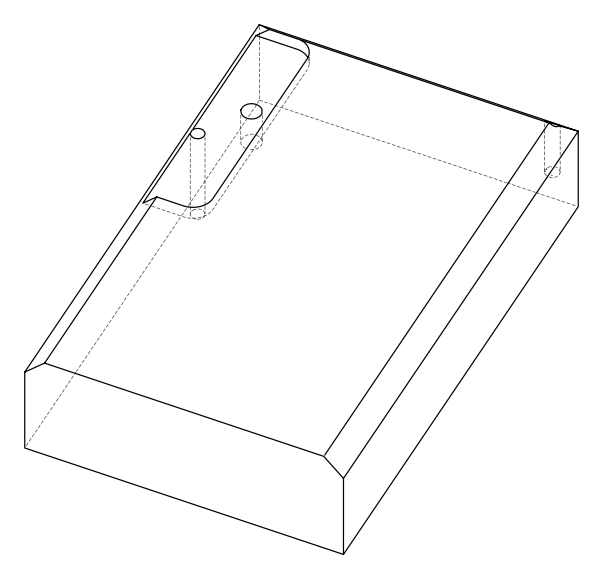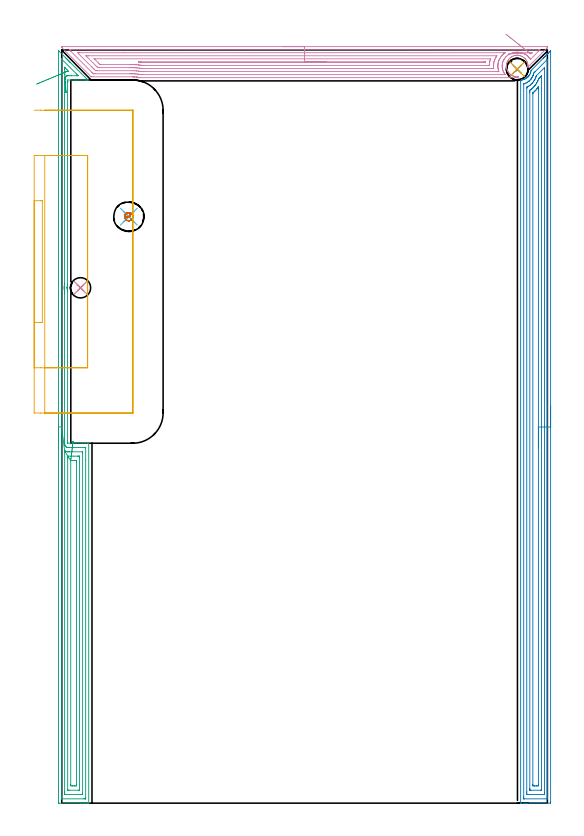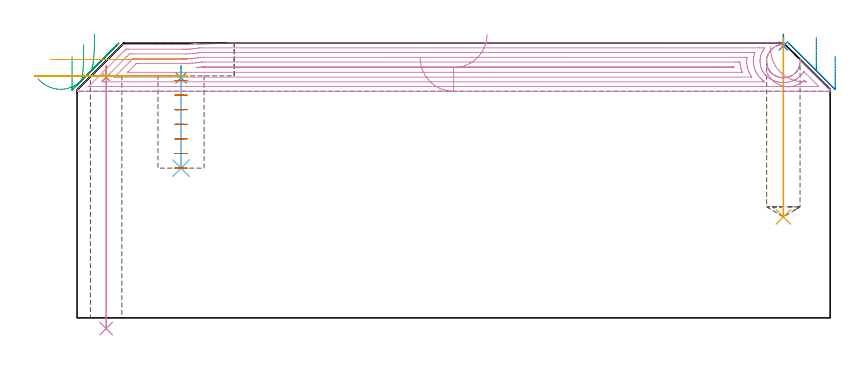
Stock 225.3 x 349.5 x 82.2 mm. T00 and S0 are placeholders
(PLAN: 11 operations, 6 tool changes, 38 min)
(1 SPOT_DRILL | STEP1HOLE | NXT0321_9005460120000 | 0.03 min | 996 mm3)
(2 SPOT_DRILL_1 | STEP1POCKET | NXT0321_9005460120000 | 0.03 min | 5 mm3)
(3 SPOT_DRILL_2 | STEP1POCKET_1 | NXT0321_9005460120000 | 0.03 min | 1017 mm3)
(4 DRILL_THROUGH_HOLE_INTO_CENTER | STEP1HOLE | NXT0301_065 | 0.31 min | 5049 mm3)
(5 DRILL_BLIND_HOLE_INTO_CENTER | STEP1POCKET | UGT0301_032 | 0.22 min | 3906 mm3)
(6 DRILL_BLIND_HOLE_INTO_CENTER_1 | STEP1POCKET_1 | NXT0301_128 | 0.12 min | 3082 mm3)
(7 MILL_ROUGH_BLIND_HOLE_CONTOUR | STEP1POCKET_1 | NXT0201_013 | Spiral | 0.54 min | 1495 mm3)
(8 AREA_MILL | FG_CHAMFER_SURFACE | UGT0205_001 | 13.99 min | 33686 mm3)
(9 AREA_MILL_1 | FG_CHAMFER_SURFACE_1 | UGT0205_001 | 10.23 min | 33559 mm3)
(10 AREA_MILL_2 | FG_CHAMFER_SURFACE_2 | UGT0205_001 | 10.15 min | 21122 mm3)
(11 MILL_SLOT | SLOT_PARTIAL_RECTANGULAR | UGT0201_006 | Follow Part, ap 7, ae 75% | 2.32 min | 59960 mm3)
(TOOL NXT0321_9005460120000 | NC Spot Drill, 142deg, 12mm, Carbide, Uncoated | D12 PA142 FL30 Z2)
(TOOL NXT0301_065 | Carbide Drill 9.4mm [860.1-0940-075A1-MM 2214] | D9.4 PA140 FL98 Z2)
(TOOL UGT0301_032 | Twist Drill 10 mm | D10 PA118 FL87 Z2)
(TOOL NXT0301_128 | Carbide Drill 12mm [861.1-1200-036A1-GP GC34] | D12 PA150 FL37.4 Z2)
(TOOL NXT0201_013 | ENDMILL 10mm | D10 FL30 Z4)
(TOOL UGT0205_001 | Chamfer Mill 20 x 3 x 45 deg. | D20 FL50 Z2)
(TOOL UGT0201_006 | End Mill 28 mm | D28 FL25 Z2)
(OP 1 SPOT_DRILL)
G17 G21 G94 G90
T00 M6
G54
G17 G0 G90 X8.7 Y239.1 S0 M3
G43 Z92.2 H0
G94 G81 G98 Z71.995 F250. R75.4
G80
M5
M2
(OP 2 SPOT_DRILL_1)
G17 G21 G94 G90
T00 M6
G54
G17 G0 G90 X211.3 Y340.5 S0 M3
G43 Z92.2 H0
G94 G81 G98 Z81.37 F250. R84.8
G80
M5
M2
(OP 3 SPOT_DRILL_2)
G17 G21 G94 G90
T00 M6
G54
G17 G0 G90 X31.1 Y272.1 S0 M3
G43 Z92.2 H0
G94 G81 G98 Z71.806 F250. R75.4
G80
M5
M2
(OP 4 DRILL_THROUGH_HOLE_INTO_CENTER)
G17 G21 G94 G90
T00 M6
G54
G17 G0 G90 X8.7 Y239.1 S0 M3
G43 Z92.2 H1
G94 G73 G98 Z-3.211 F250. Q8.401 R74.4
G80
M5
M2
(OP 5 DRILL_BLIND_HOLE_INTO_CENTER)
G17 G21 G94 G90
T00 M6
G54
G17 G0 G90 X211.3 Y340.5 S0 M3
G43 Z92.2 H0
G94 G81 G98 Z30.2 F250. R83.8
G80
M5
M2
(OP 6 DRILL_BLIND_HOLE_INTO_CENTER_1)
G17 G21 G94 G90
T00 M6
G54
G17 G0 G90 X31.1 Y272.1 S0 M3
G43 Z92.2 H1
G94 G81 G98 Z44.8 F250. R74.4
G80
M5
M2
(OP 7 MILL_ROUGH_BLIND_HOLE_CONTOUR)
G17 G21 G94 G90
T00 M6
G54
G17 G0 G90 X31.1 Y272.1 S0 M3
G43 Z92.2 H0
Z71.029
G94 G3 X31.639 Y273.461 R0.787 F250.
X29.715 Y273.401 R1.361
X29.799 Y270.715 R1.9
X29.715 Y273.401 R-1.9
X29.757 Y272.058 R0.95
X31.1 Y272.1 R0.95
G0 Z66.657
G3 X31.639 Y273.461 R0.787
X29.715 Y273.401 R1.361
X29.799 Y270.715 R1.9
X29.715 Y273.401 R-1.9
X29.757 Y272.058 R0.95
X31.1 Y272.1 R0.95
G0 Z62.286
G3 X31.639 Y273.461 R0.787
X29.715 Y273.401 R1.361
X29.799 Y270.715 R1.9
X29.715 Y273.401 R-1.9
X29.757 Y272.058 R0.95
X31.1 Y272.1 R0.95
G0 Z57.914
G3 X31.639 Y273.461 R0.787
X29.715 Y273.401 R1.361
X29.799 Y270.715 R1.9
X29.715 Y273.401 R-1.9
X29.757 Y272.058 R0.95
X31.1 Y272.1 R0.95
G0 Z53.543
G3 X31.639 Y273.461 R0.787
X29.715 Y273.401 R1.361
X29.799 Y270.715 R1.9
X29.715 Y273.401 R-1.9
X29.757 Y272.058 R0.95
X31.1 Y272.1 R0.95
G0 Z49.171
G3 X31.639 Y273.461 R0.787
X29.715 Y273.401 R1.361
X29.799 Y270.715 R1.9
X29.715 Y273.401 R-1.9
X29.757 Y272.058 R0.95
X31.1 Y272.1 R0.95
G0 Z44.8
G3 X31.639 Y273.461 R0.787
X29.715 Y273.401 R1.361
X29.799 Y270.715 R1.9
X29.715 Y273.401 R-1.9
X29.757 Y272.058 R0.95
X31.1 Y272.1 R0.95
G0 Z92.2
M5
M2
(OP 8 AREA_MILL)
G17 G21 G94 G90
T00 M6
G54
G17 G0 G90 X226.8 Y184.5 S1061 M3
G43 Z92.2 H0
Z78.3
G94 G1 Y184.462 Z77.428 F250.
Y184.348 Z76.563
Y184.159 Z75.712
Y183.897 Z74.88
Y183.563 Z74.074
Y183.16 Z73.3
Y182.692 Z72.564
Y182.16 Z71.872
Y181.571 Z71.229
Y180.928 Z70.64
Y180.236 Z70.108
Y179.5 Z69.64
Y178.726 Z69.237
Y177.92 Z68.903
Y177.088 Z68.641
Y176.236 Z68.452
Y175.372 Z68.338
Y174.5 Z68.3
Y0.626
X226.794 Y0.113 Z68.303
X226.792 Y0.01 Z68.306
X226.684 Y0. Z68.414
X215.907 Z79.187
X215.383 Z79.714
X215.031 Z80.065
X214.506 Z80.59
X214.155 Z80.94
X213.204 Z81.896
X213.052 Z82.041
X212.992 Z82.1
X212.903 Y0.01 Z82.188
X212.9 Y0.179 Z82.2
Y334.964
X212.903 Y335.094 Z82.189
X212.986 Y335.188 Z82.111
X213.211 Y335.411 Z81.888
X213.278 Y335.477 Z81.82
X213.321 Y335.516 Z81.777
X213.545 Y335.56 Z81.554
X213.637 Y335.575 Z81.462
X213.888 Y335.629 Z81.211
X214.418 Y335.772 Z80.682
X214.628 Y335.858 Z80.471
X214.78 Y335.921 Z80.318
X215.031 Y336.045 Z80.066
X215.234 Y336.146 Z79.863
X215.251 Y336.156 Z79.846
X215.469 Y336.293 Z79.626
X215.654 Y336.408 Z79.446
X215.673 Y336.42 Z79.426
X216.002 Y336.665 Z79.095
X216.096 Y336.752 Z79.001
X216.199 Y336.849 Z78.896
X216.285 Y336.928 Z78.814
X216.292 Y336.934 Z78.807
X216.402 Y337.05 Z78.697
X216.491 Y337.145 Z78.604
X216.565 Y337.221 Z78.534
X216.59 Y337.252 Z78.509
X216.667 Y337.348 Z78.432
X216.783 Y337.496 Z78.313
X216.833 Y337.559 Z78.262
X217.114 Y337.998 Z77.983
X217.354 Y338.452 Z77.745
X217.457 Y338.687 Z77.641
X217.529 Y338.902 Z77.57
X217.566 Y339.013 Z77.533
X217.654 Y339.346 Z77.444
X217.769 Y339.916 Z77.331
X217.78 Y339.968 Z77.319
X217.845 Y340.046 Z77.254
X223.355 Y345.557 Z71.741
X223.491 Y345.692 Z71.607
X223.654 Y345.855 Z71.443
X223.793 Y345.995 Z71.303
X223.938 Y346.139 Z71.16
X224.084 Y346.285 Z71.014
X224.231 Y346.434 Z70.864
X224.714 Y346.914 Z70.386
X224.981 Y347.182 Z70.118
X225.107 Y347.309 Z69.989
X225.457 Y347.657 Z69.643
X225.645 Y347.845 Z69.454
X225.875 Y348.076 Z69.223
X225.984 Y348.185 Z69.112
X226.422 Y348.622 Z68.678
X226.577 Y348.777 Z68.523
X226.655 Y348.856 Z68.443
X226.773 Y348.969 Z68.325
X226.794 Y348.983 Z68.303
X226.799 Y348.969 Z68.299
X226.8 Y174.5 Z68.3
X225.386 Z69.714
X225.385 Y2.578 Z69.715
Y2.414
X225.38 Y2.05 Z69.72
X225.379 Y2.013 Z69.721
X225.319 Y2.008 Z69.781
X225.211 Y2.003 Z69.889
X225.075 Y2.001 Z70.025
X214.56 Z80.54
X214.379 Y2.006 Z80.721
X214.346 Y2.01 Z80.754
X214.321 Y2.016 Z80.779
X214.32 Y2.057 Z80.78
X214.316 Y2.25 Z80.784
X214.315 Y2.414 Z80.785
X214.314 Y3.145 Z80.786
X214.315 Y333.542 Z80.785
X214.316 Y333.633 Z80.784
X214.319 Y333.678 Z80.781
X214.321 Y333.695 Z80.779
X214.333 Y333.703 Z80.767
X214.47 Y333.749 Z80.63
X214.715 Y333.827 Z80.385
X215.031 Y333.946 Z80.069
X215.118 Y333.981 Z79.982
X215.319 Y334.07 Z79.781
X215.71 Y334.272 Z79.39
X215.907 Y334.39 Z79.193
X216.256 Y334.608 Z78.844
X216.746 Y334.964 Z78.354
X216.766 Y334.982 Z78.334
X216.783 Y334.998 Z78.317
X217.212 Y335.421 Z77.888
X217.609 Y335.858 Z77.491
X217.625 Y335.876 Z77.475
X217.632 Y335.886 Z77.468
X217.659 Y335.922 Z77.441
X217.9 Y336.257 Z77.2
X217.997 Y336.407 Z77.103
X218.213 Y336.752 Z76.887
X218.287 Y336.879 Z76.813
X218.33 Y336.962 Z76.77
X218.536 Y337.366 Z76.564
X218.622 Y337.559 Z76.478
X218.658 Y337.646 Z76.442
X218.855 Y338.214 Z76.245
X219.011 Y338.741 Z76.089
X219.11 Y338.848 Z75.99
X219.412 Y339.16 Z75.688
X219.547 Y339.297 Z75.553
X219.683 Y339.434 Z75.417
X225.047 Y344.798 Z70.053
X225.153 Y344.901 Z69.947
X225.303 Y345.046 Z69.797
X225.373 Y345.111 Z69.727
X225.38 Y344.967 Z69.72
X225.384 Y344.798 Z69.716
X225.385 Y344.624 Z69.715
X225.386 Y344.067 Z69.714
Y174.5
X223.972 Z71.128
X223.971 Y4.914 Z71.129
X223.968 Y4.202 Z71.132
X223.966 Y4.026 Z71.134
X223.961 Y4.009 Z71.139
X223.941 Y4.006 Z71.159
X223.892 Y4.003 Z71.208
X223.793 Y4.001 Z71.307
X216.783 Y4. Z78.317
X216.102 Y4.004 Z78.998
X215.907 Y4.01 Z79.193
X215.735 Y4.029 Z79.365
X215.732 Y4.202 Z79.368
X215.73 Y4.383 Z79.37
X215.729 Y5.096 Z79.371
X215.728 Y5.278 Z79.372
X215.729 Y331.57 Z79.371
X215.73 Y331.753 Z79.37
X215.735 Y332.116 Z79.365
X215.738 Y332.149 Z79.362
X215.744 Y332.155 Z79.356
X215.764 Y332.168 Z79.336
X215.99 Y332.282 Z79.11
X216.498 Y332.573 Z78.602
X216.783 Y332.751 Z78.317
X217.03 Y332.925 Z78.07
X217.374 Y333.176 Z77.726
X217.53 Y333.309 Z77.57
X217.659 Y333.429 Z77.441
X217.981 Y333.742 Z77.119
X218.289 Y334.07 Z76.811
X218.405 Y334.203 Z76.695
X218.536 Y334.358 Z76.564
X218.795 Y334.7 Z76.305
X218.98 Y334.964 Z76.12
X219.149 Y335.232 Z75.951
X219.412 Y335.671 Z75.688
X219.477 Y335.791 Z75.623
X219.512 Y335.858 Z75.588
X219.769 Y336.388 Z75.331
X219.923 Y336.752 Z75.177
X220.023 Y337.023 Z75.077
X220.081 Y337.178 Z75.019
X220.146 Y337.351 Z74.954
X220.202 Y337.491 Z74.898
X220.288 Y337.587 Z74.812
X220.317 Y337.617 Z74.783
X223.857 Y341.157 Z71.243
X223.923 Y341.222 Z71.177
X223.945 Y341.236 Z71.155
X223.965 Y341.247 Z71.135
X223.967 Y341.222 Z71.133
X223.97 Y341.108 Z71.13
X223.971 Y341.04 Z71.129
X223.972 Y340.328 Z71.128
Y174.5
X222.557 Z72.543
Y6.358
X222.555 Y6.181 Z72.545
X222.551 Y6.042 Z72.549
X222.549 Y6.009 Z72.551
X222.527 Y6.007 Z72.573
X222.474 Y6.004 Z72.626
X222.041 Y6. Z73.059
X217.659 Z77.441
X217.228 Y6.004 Z77.872
X217.175 Y6.007 Z77.925
X217.153 Y6.01 Z77.947
X217.15 Y6.022 Z77.95
X217.146 Y6.086 Z77.954
X217.144 Y6.148 Z77.956
X217.143 Y6.517 Z77.957
Y6.884
Y329.601
X217.144 Y330.126 Z77.956
X217.147 Y330.495 Z77.953
X217.15 Y330.752 Z77.95
X217.297 Y330.864 Z77.803
X217.659 Y331.127 Z77.441
X217.808 Y331.236 Z77.292
X218.009 Y331.388 Z77.091
X218.299 Y331.63 Z76.801
X218.536 Y331.854 Z76.564
X218.75 Y332.063 Z76.35
X218.964 Y332.282 Z76.136
X219.178 Y332.521 Z75.922
X219.412 Y332.788 Z75.688
X219.583 Y333.002 Z75.517
X219.715 Y333.176 Z75.385
X219.956 Y333.515 Z75.144
X220.288 Y334.027 Z74.812
X220.305 Y334.054 Z74.795
X220.314 Y334.07 Z74.786
X220.62 Y334.625 Z74.48
X220.792 Y334.964 Z74.308
X220.916 Y335.218 Z74.184
X221.164 Y335.779 Z73.936
X221.3 Y336.137 Z73.8
X221.36 Y336.2 Z73.74
X221.531 Y336.378 Z73.569
X221.901 Y336.752 Z73.199
X222.041 Y336.892 Z73.059
X222.415 Y337.264 Z72.685
X222.485 Y337.331 Z72.615
X222.531 Y337.371 Z72.569
X222.551 Y337.384 Z72.549
X222.553 Y337.345 Z72.547
X222.555 Y337.268 Z72.545
X222.557 Y337.119 Z72.543
Y174.5
X221.143 Z73.957
Y8.672
X221.139 Y8.236 Z73.961
X221.136 Y8.027 Z73.964
X220.938 Y8.009 Z74.162
X220.288 Y8.002 Z74.812
X220.07 Y8. Z75.03
X219.412 Y8.001 Z75.688
X219.193 Y8.002 Z75.907
X218.674 Y8.01 Z76.426
X218.564 Y8.031 Z76.536
X218.557 Y8.672 Z76.543
Y329.143
X218.559 Y329.361 Z76.541
X218.562 Y329.469 Z76.538
X218.564 Y329.519 Z76.536
X218.59 Y329.545 Z76.51
X218.651 Y329.601 Z76.449
X219.067 Y329.952 Z76.033
X219.412 Y330.274 Z75.688
X219.523 Y330.381 Z75.577
X219.635 Y330.495 Z75.465
X219.951 Y330.839 Z75.149
X220.288 Y331.213 Z74.812
X220.368 Y331.307 Z74.732
X220.434 Y331.388 Z74.666
X220.638 Y331.658 Z74.462
X220.75 Y331.812 Z74.35
X221.082 Y332.282 Z74.018
X221.106 Y332.316 Z73.994
X221.117 Y332.33 Z73.983
X221.127 Y332.34 Z73.973
X221.138 Y332.309 Z73.962
X221.14 Y332.282 Z73.96
X221.143 Y331.758 Z73.957
Y331.41
Y174.5
Y173.628 Z73.995
Y172.764 Z74.109
Y171.912 Z74.298
Y171.08 Z74.56
Y170.274 Z74.894
Y169.5 Z75.297
Y168.764 Z75.765
Y168.072 Z76.296
Y167.429 Z76.886
Y166.84 Z77.529
Y166.308 Z78.221
Y165.84 Z78.957
Y165.437 Z79.731
Y165.103 Z80.537
Y164.841 Z81.369
Y164.652 Z82.22
Y164.538 Z83.085
Y164.5 Z83.957
G0 Z92.2
M5
M2
(OP 9 AREA_MILL_1)
G17 G21 G94 G90
T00 M6
G54
G17 G0 G90 X-1.5 Y164.55 S1061 M3
G43 Z92.2 H0
Z78.2
G94 G1 Y164.588 Z77.328 F250.
Y164.702 Z76.463
Y164.891 Z75.612
Y165.153 Z74.78
Y165.487 Z73.974
Y165.89 Z73.2
Y166.358 Z72.464
Y166.889 Z71.772
Y167.479 Z71.129
Y168.122 Z70.54
Y168.814 Z70.008
Y169.55 Z69.54
Y170.324 Z69.137
Y171.13 Z68.803
Y171.962 Z68.541
Y172.813 Z68.352
Y173.678 Z68.238
Y174.55 Z68.2
Y349.066 Z68.199
X-1.494 Y349.083 Z68.204
X-1.47 Y349.066 Z68.228
X-1.376 Y348.976 Z68.323
X-1.334 Y348.934 Z68.365
X1.636 Y345.964 Z71.336
X1.986 Y345.616 Z71.682
X2.471 Y345.129 Z72.171
X2.708 Y344.893 Z72.405
X2.864 Y344.738 Z72.559
X3.016 Y344.585 Z72.713
X3.155 Y344.446 Z72.853
X3.304 Y344.299 Z72.999
X3.447 Y344.154 Z73.145
X3.602 Y343.999 Z73.3
X3.743 Y343.859 Z73.439
X3.879 Y343.722 Z73.577
X4.049 Y343.552 Z73.747
X11.649 Y335.951 Z81.349
X11.948 Y335.653 Z81.645
X12.089 Y335.511 Z81.789
X12.09 Y335.51 Z81.79
Y335.504
Y335.501 Z81.789
X11.65 Y335.5 Z81.347
X11.223 Z80.923
X6.818 Z76.518
X5.939 Z75.633
X2.702 Z72.397
X2.703 Y335.386
Y335.057
X2.699 Y334.714 Z72.399
X2.702 Y334.693 Z72.392
X2.701 Y334.656 Z72.394
X2.706 Y334.612 Z72.391
Y334.61
X2.7 Y334.573 Z72.4
Y334.512 Z72.397
Y334.423 Z72.4
X2.69 Y241.101 Z72.39
X2.686 Y240.448 Z72.379
X2.655 Y240.273 Z72.348
X2.648 Y240.238 Z72.342
X2.574 Y239.849 Z72.27
X2.564 Y239.792 Z72.259
X2.548 Y239.622 Z72.239
X2.539 Y239.541 Z72.231
X2.53 Y239.441 Z72.218
X2.524 Y239.396 Z72.217
X2.518 Y239.344 Z72.212
X2.517 Y239.252
X2.518 Y239.187 Z72.209
X2.519 Y239.113 Z72.205
X2.517 Y238.981 Z72.211
X2.516 Y238.897 Z72.21
X2.524 Y238.82 Z72.216
X2.532 Y238.755 Z72.219
X2.544 Y238.587 Z72.24
X2.554 Y238.485 Z72.249
X2.557 Y238.45 Z72.252
X2.637 Y238.006 Z72.334
X2.69 Y237.782 Z72.385
X2.693 Y237.728 Z72.389
X2.697 Y237.654 Z72.395
X2.7 Y168.29 Z72.4
X2.707 Y167.975 Z72.388
Y167.965
X2.702 Y167.962 Z72.395
X2.701 Y167.961 Z72.396
X2.7 Y167.935 Z72.4
Y167.891 Z72.394
Y167.866 Z72.4
X2.704 Y167.857 Z72.391
X2.709 Y167.849 Z72.384
X2.708 Y167.844 Z72.387
X2.7 Y167.806 Z72.399
X2.701 Y167.09
X2.7 Y167.
X12.089 Z81.786
X12.434 Y166.997 Z82.131
X12.495 Y166.99 Z82.192
X12.5 Y166.949 Z82.2
Y0.183
X12.498 Y0.01 Z82.189
X12.335 Y0.003 Z82.027
X12.164 Y0. Z81.864
X11.929 Z81.628
X11.211 Z80.905
X9.973 Z79.67
X8.575 Z78.27
X-1.301 Z68.397
X-1.35 Y0.001 Z68.347
X-1.492 Y0.01 Z68.206
X-1.499 Y0.153 Z68.199
X-1.5 Y6.065 Z68.2
Y174.55
X-0.086 Z69.614
Y344.893
X-0.084 Y345.152 Z69.616
X-0.082 Y345.215 Z69.618
X-0.08 Y345.218 Z69.62
X-0.076 Z69.624
X-0.051 Y345.198 Z69.649
X0. Y345.149 Z69.7
X6.818 Y338.332 Z76.518
X7.408 Y337.74 Z77.108
X7.61 Y337.532 Z77.31
X7.628 Y337.511 Z77.328
X7.571 Y337.508 Z77.271
X7.446 Y337.503 Z77.146
X7.289 Y337.501 Z76.989
X7.053 Y337.5 Z76.753
X4.418 Z74.118
X3.54 Z73.24
X3.304 Y337.498 Z73.004
X2.67 Y337.491 Z72.37
X2.425 Y337.452 Z72.125
X2.177 Y337.347 Z71.877
X2.029 Y337.249 Z71.729
X1.88 Y337.117 Z71.58
X1.778 Y337.004 Z71.478
X1.662 Y336.846 Z71.362
X1.618 Y336.773 Z71.318
X1.546 Y336.641 Z71.246
X1.443 Y336.394 Z71.143
X1.399 Y336.26 Z71.099
X1.366 Y336.135 Z71.066
X1.329 Y335.951 Z71.029
X1.296 Y335.634 Z70.996
X1.29 Y335.318 Z70.99
X1.288 Y335.057 Z70.988
X1.286 Y334.428 Z70.986
Y334.163
X1.275 Y241.443 Z70.975
X1.273 Y241.167 Z70.973
X1.269 Y240.858 Z70.969
X1.263 Y240.709 Z70.963
X1.244 Y240.581 Z70.944
X1.196 Y240.273 Z70.896
X1.139 Y239.794 Z70.839
X1.108 Y239.379 Z70.808
X1.106 Y238.933 Z70.806
X1.131 Y238.485 Z70.831
X1.191 Y237.952 Z70.891
X1.249 Y237.59 Z70.949
X1.273 Y237.433 Z70.973
X1.276 Y237.278 Z70.976
X1.28 Y236.967 Z70.98
X1.281 Y236.696 Z70.981
X1.282 Y236.072 Z70.982
X1.285 Y169.003 Z70.985
Y168.11
Y167.844
X1.289 Y167.211 Z70.989
X1.293 Y166.949 Z70.993
X1.318 Y166.624 Z71.018
X1.35 Y166.436 Z71.05
X1.413 Y166.191 Z71.113
X1.461 Y166.055 Z71.161
X1.546 Y165.858 Z71.246
X1.695 Y165.607 Z71.395
X1.822 Y165.445 Z71.522
X1.959 Y165.308 Z71.659
X2.159 Y165.161 Z71.859
X2.425 Y165.048 Z72.125
X2.566 Y165.018 Z72.266
X3.304 Y165.003 Z73.004
X3.461 Y165.001 Z73.161
X10.491 Y165. Z80.191
X11.063 Y164.992 Z80.763
X11.077 Y164.99 Z80.777
X11.079 Y164.982 Z80.779
X11.083 Y164.945 Z80.783
X11.085 Y164.866 Z80.785
X11.086 Y159.364 Z80.786
X11.085 Y2.546 Z80.785
X11.079 Y2.018 Z80.779
X11.061 Y2.01 Z80.761
X10.989 Y2.005 Z80.689
X10.88 Y2.002 Z80.58
X10.743 Y2. Z80.443
X10.332 Z80.032
X0.2 Z69.9
X-0.005 Y2.003 Z69.695
X-0.04 Y2.005 Z69.66
X-0.073 Y2.009 Z69.627
X-0.079 Y2.054 Z69.621
X-0.084 Y2.289 Z69.616
X-0.085 Y2.418 Z69.615
X-0.086 Y3.185 Z69.614
Y174.55
X1.334 Y163.488 Z71.034
X1.511 Y163.373 Z71.211
X1.546 Y163.35 Z71.246
X1.604 Y163.314 Z71.304
X2.13 Y163.092 Z71.83
X2.425 Y163.029 Z72.125
X2.779 Y163.012 Z72.479
X3.304 Y163.004 Z73.004
X3.669 Y163.001 Z73.369
X9.453 Y162.999 Z79.153
X9.624 Y162.996 Z79.324
X9.653 Y162.994 Z79.353
X9.663 Y162.991 Z79.363
X9.665 Y162.965 Z79.365
X9.669 Y162.848 Z79.369
X9.671 Y162.7 Z79.371
Y162.478
Y4.207
X9.67 Y4.096 Z79.37
X9.667 Y4.041 Z79.367
X9.665 Y4.019 Z79.365
X9.65 Y4.006 Z79.35
X8.575 Y4. Z78.275
X1.748 Y4.001 Z71.448
X1.546 Y4.005 Z71.246
X1.35 Y4.01 Z71.05
X1.336 Y4.207 Z71.036
X1.332 Y4.425 Z71.032
X1.329 Y5.101 Z71.029
Y5.323
Y162.7
X1.331 Y163.373 Z71.031
X1.334 Y163.488 Z71.034
X2.756 Y160.996 Z72.456
X2.808 Y160.999 Z72.508
X2.892 Y161.002 Z72.592
X5.635 Y161. Z75.335
X7.392 Z77.092
X7.696 Y160.998 Z77.396
X8.001 Y160.994 Z77.701
X8.203 Y160.99 Z77.903
X8.251 Y160.98 Z77.951
X8.253 Y160.949 Z77.953
X8.255 Y160.88 Z77.955
X8.256 Y160.69 Z77.956
X8.257 Y6.128 Z77.957
X8.255 Y6.059 Z77.955
X8.252 Y6.021 Z77.952
X8.25 Y6.01 Z77.95
X8.241 Y6.008 Z77.941
X8.133 Y6.003 Z77.833
X7.696 Y6. Z77.396
X3.304 Z73.004
X2.867 Y6.007 Z72.567
X2.761 Y6.01 Z72.461
X2.749 Y6.017 Z72.449
X2.747 Y6.035 Z72.447
X2.744 Y6.07 Z72.444
X2.743 Y6.149 Z72.443
Y159.796
X2.744 Y160.366 Z72.444
X2.746 Y160.69 Z72.446
X2.75 Y160.973 Z72.45
X2.756 Y160.996 Z72.456
X4.165 Y158.99 Z73.865
X5.061 Y159. Z74.761
X5.843 Z75.543
X5.939 Z75.639
X6.726 Y158.995 Z76.426
X6.818 Y158.99 Z76.518
X6.837 Y158.902 Z76.537
X6.84 Y158.879 Z76.54
X6.843 Y158.007 Z76.543
X6.842 Y8.678 Z76.542
Y8.653
X6.818 Y8.01 Z76.518
X6.601 Y8.004 Z76.301
X5.939 Y8.001 Z75.639
X5.726 Y8. Z75.426
X5.061 Y8.001 Z74.761
X4.846 Z74.546
X4.182 Y8.01 Z73.882
X4.158 Y8.678 Z73.858
Y8.703
Y158.926
X4.16 Y158.952 Z73.86
X4.165 Y158.99 Z73.865
X4.269 Y159.844 Z74.007
X4.372 Y160.683 Z74.225
X4.472 Y161.499 Z74.515
X4.568 Y162.288 Z74.876
X4.661 Y163.042 Z75.304
X4.748 Y163.756 Z75.798
X4.83 Y164.425 Z76.352
X4.905 Y165.044 Z76.962
X4.974 Y165.607 Z77.625
X5.036 Y166.111 Z78.334
X5.09 Y166.551 Z79.086
X5.136 Y166.925 Z79.872
X5.173 Y167.229 Z80.689
X5.201 Y167.462 Z81.53
X5.221 Y167.621 Z82.387
X5.231 Y167.705 Z83.255
X5.232 Y167.713 Z84.128
X5.224 Y167.647 Z84.998
G0 Z92.2
X1.969 Y329.742
Z81.692
G1 X1.97 Y329.72 Z80.82
X1.967 Y329.775 Z79.949
X1.958 Y329.905 Z79.087
X1.944 Y330.11 Z78.239
X1.925 Y330.387 Z77.412
X1.901 Y330.736 Z76.613
X1.873 Y331.153 Z75.847
X1.84 Y331.634 Z75.12
X1.803 Y332.177 Z74.438
X1.762 Y332.778 Z73.807
X1.717 Y333.43 Z73.23
X1.669 Y334.131 Z72.712
X1.618 Y334.874 Z72.258
X1.565 Y335.654 Z71.87
X1.51 Y336.464 Z71.551
X1.453 Y337.299 Z71.305
X1.395 Y338.152 Z71.133
X1.335 Y339.017 Z71.035
X1.334 Y339.041 Z71.034
X1.33 Y339.158 Z71.03
X1.329 Y339.306 Z71.029
X1.328 Y339.528 Z71.028
Y340.422
X1.329 Y340.644 Z71.029
X1.33 Y341.317 Z71.03
X1.332 Y341.351 Z71.032
Y341.352
X1.378 Y341.317 Z71.078
X1.546 Y341.152 Z71.246
X2.278 Y340.422 Z71.978
X2.425 Y340.274 Z72.125
X3.161 Y339.528 Z72.861
X2.474 Y339.478 Z72.174
X2.425 Y339.471 Z72.125
X2.228 Y339.432 Z71.928
X2.055 Y339.382 Z71.755
X1.796 Y339.274 Z71.496
X1.546 Y339.139 Z71.246
X1.387 Y339.044 Z71.087
X1.347 Y339.022 Z71.047
X1.335 Y339.017 Z71.035
X0.72 Y338.762 Z70.472
X0.062 Y338.488 Z69.969
X-0.634 Y338.199 Z69.53
X-1.363 Y337.897 Z69.158
X-2.119 Y337.583 Z68.856
X-2.896 Y337.26 Z68.627
X-3.689 Y336.931 Z68.472
X-4.492 Y336.598 Z68.393
X-5.297 Y336.263 Z68.39
X-6.1 Y335.93 Z68.462
X-6.894 Y335.601 Z68.61
X-7.673 Y335.277 Z68.833
X-8.432 Y334.962 Z69.128
X-9.163 Y334.659 Z69.493
X-9.863 Y334.368 Z69.927
X-10.524 Y334.094 Z70.424
X-11.144 Y333.837 Z70.982
X-11.716 Y333.599 Z71.597
G0 Z92.2
M5
M2
(OP 10 AREA_MILL_2)
G17 G21 G94 G90
T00 M6
G54
G17 G0 G90 X102.65 Y351. S1061 M3
G43 Z92.2 H0
Z77.8
G94 G1 X102.688 Z76.928 F250.
X102.802 Z76.064
X102.991 Z75.212
X103.253 Z74.38
X103.587 Z73.574
X103.99 Z72.8
X104.458 Z72.064
X104.99 Z71.372
X105.579 Z70.729
X106.222 Z70.14
X106.914 Z69.608
X107.65 Z69.14
X108.424 Z68.737
X109.23 Z68.403
X110.062 Z68.141
X110.913 Z67.952
X111.778 Z67.838
X112.65 Z67.8
X224.865
X225.137 Y350.998 Z67.802
X225.271 Y350.995 Z67.805
X225.298 Y350.993 Z67.807
X225.29 Y350.496 Z68.301
X225.256 Y350.459 Z68.339
X225.137 Y350.336 Z68.462
X216.358 Y341.558 Z77.241
X216.285 Y341.485 Z77.31
X216.28 Y341.548 Z77.248
Y341.58 Z77.216
X216.283 Y341.692 Z77.105
X216.29 Y341.857 Z76.94
X216.281 Y342.301 Z76.499
X216.233 Y342.742 Z76.058
X216.209 Y342.863 Z75.937
X216.146 Y343.186 Z75.613
X216.095 Y343.356 Z75.441
X216.017 Y343.624 Z75.174
X215.861 Y344.022 Z74.778
X215.68 Y344.41 Z74.39
X215.621 Y344.508 Z74.292
X215.499 Y344.688 Z74.111
X215.315 Y344.962 Z73.837
X215.177 Y345.132 Z73.668
X214.966 Y345.391 Z73.408
X214.87 Y345.49 Z73.309
X214.788 Y345.576 Z73.224
X214.355 Y345.943 Z72.857
X213.89 Y346.274 Z72.525
X213.454 Y346.501 Z72.299
X213.004 Y346.688 Z72.109
X212.752 Y346.768 Z72.031
X212.561 Y346.828 Z71.971
X212.112 Y346.923 Z71.876
X211.867 Y346.954 Z71.845
X211.667 Y346.979 Z71.819
X211.444 Y346.99 Z71.8
X211.423 Z71.799
X211.365 Y346.994 Z71.803
X211.22 Y346.995 Z71.8
X211.105 Y346.988 Z71.803
X210.995 Y346.985 Z71.809
X210.772 Y346.966 Z71.834
X210.406 Y346.907 Z71.892
X210.328 Y346.894 Z71.904
X209.96 Y346.799 Z71.994
X209.879 Y346.779 Z72.015
X209.436 Y346.629 Z72.168
X209.057 Y346.457 Z72.343
X208.713 Y346.274 Z72.526
X208.544 Y346.166 Z72.634
X208.081 Y345.814 Z72.986
X207.861 Y345.623 Z73.177
X207.652 Y345.418 Z73.382
X207.628 Y345.391 Z73.409
X207.286 Y344.962 Z73.838
X206.987 Y344.508 Z74.292
X206.76 Y344.091 Z74.709
X206.583 Y343.625 Z75.175
X206.454 Y343.186 Z75.614
X206.367 Y342.742 Z76.058
X206.319 Y342.301 Z76.499
X206.313 Y341.858 Z76.942
X206.345 Y341.416 Z77.384
X206.418 Y340.975 Z77.825
X206.533 Y340.53 Z78.27
X206.685 Y340.092 Z78.708
X206.76 Y339.91 Z78.89
X206.949 Y339.554 Z79.246
X207.162 Y339.209 Z79.591
X207.396 Y338.89 Z79.91
X207.652 Y338.585 Z80.215
X207.918 Y338.326 Z80.474
X208.222 Y338.071 Z80.729
X208.544 Y337.836 Z80.964
X208.891 Y337.628 Z81.172
X209.251 Y337.442 Z81.358
X209.436 Y337.366 Z81.434
X209.882 Y337.217 Z81.583
X210.328 Y337.106 Z81.694
X210.774 Y337.04 Z81.76
X211.22 Y337.01 Z81.79
X211.632 Y337.003 Z81.797
X211.745 Y337.001 Z81.798
X211.783 Y336.994 Z81.804
X211.745 Y336.945 Z81.854
X211.531 Y336.73 Z82.069
X211.429 Y336.631 Z82.164
X211.395 Y336.604 Z82.189
X211.3 Y336.6 Z82.2
X36.294 Y336.602 Z82.198
X36.21 Y336.607 Z82.19
X35.873 Y336.676 Z82.12
X35.595 Y336.734 Z82.065
X35.489 Y336.755 Z82.043
X35.427 Y336.766 Z82.032
X35.043 Y336.831 Z81.968
X34.922 Y336.847 Z81.952
X34.597 Y336.887 Z81.908
X34.534 Y336.892 Z81.901
X33.851 Y336.954 Z81.843
X33.705 Y336.967 Z81.828
X33.651 Y336.969 Z81.824
X33.646 Y336.97 Z81.826
X33.641
X33.553 Y336.975 Z81.822
X33.259 Y336.99 Z81.808
X33.076 Y336.992 Z81.801
X32.813 Y336.998
X32.777
X14.001 Y337. Z81.8
X13.605 Z81.785
X13.491 Y337.108 Z81.689
X0.079 Y350.52 Z68.278
X0.01 Y350.59 Z68.207
X0.001 Y350.828 Z67.967
X0.002 Y350.992 Z67.806
X0.029 Y350.995 Z67.805
X0.163 Y351. Z67.8
X112.65
Y349.586 Z69.214
X221.119 Y349.585 Z69.215
X221.909 Y349.571 Z69.229
X221.034 Y348.683 Z70.117
X217.514 Y345.166 Z73.634
X217.477 Y345.132 Z73.668
X217.452 Y345.113 Z73.687
X217.427 Y345.132 Z73.668
X217.319 Y345.285 Z73.515
X217.143 Y345.535 Z73.265
X216.753 Y346.02 Z72.78
X216.656 Y346.136 Z72.664
X216.264 Y346.522 Z72.278
X215.811 Y346.908 Z71.892
X215.763 Y346.946 Z71.854
X215.622 Y347.048 Z71.752
X215.215 Y347.324 Z71.476
X215.051 Y347.417 Z71.383
X214.87 Y347.515 Z71.285
X214.682 Y347.609 Z71.191
X214.274 Y347.795 Z71.005
X213.977 Y347.917 Z70.883
X213.397 Y348.106 Z70.694
X213.085 Y348.187 Z70.613
X212.587 Y348.29 Z70.51
X212.192 Y348.343 Z70.457
X211.894 Y348.378 Z70.422
X211.585 Y348.399 Z70.401
X211.303 Y348.41 Z70.39
X211.299
X210.706 Y348.385 Z70.415
X210.68 Y348.383 Z70.417
X210.406 Y348.349 Z70.451
X209.925 Y348.274 Z70.526
X209.514 Y348.184 Z70.616
X209.202 Y348.105 Z70.695
X208.621 Y347.917 Z70.883
X208.532 Y347.884 Z70.916
X208.313 Y347.795 Z71.005
X207.914 Y347.61 Z71.19
X207.728 Y347.511 Z71.289
X207.34 Y347.294 Z71.506
X207.153 Y347.172 Z71.628
X206.835 Y346.943 Z71.857
X206.815 Y346.928 Z71.872
X206.79 Y346.908 Z71.892
X206.332 Y346.524 Z72.276
X205.943 Y346.145 Z72.655
X205.884 Y346.078 Z72.722
X205.836 Y346.02 Z72.78
X205.495 Y345.577 Z73.223
X205.198 Y345.132 Z73.668
X205.141 Y345.041 Z73.759
X205.05 Y344.883 Z73.917
X204.837 Y344.456 Z74.344
X204.758 Y344.244 Z74.556
X204.602 Y343.801 Z74.999
X204.479 Y343.356 Z75.444
X204.426 Y343.089 Z75.711
X204.342 Y342.468 Z76.332
X204.328 Y342.299 Z76.501
X204.325 Y341.946 Z76.854
X204.341 Y341.58 Z77.22
X204.355 Y341.384 Z77.416
X204.468 Y340.693 Z78.107
X204.574 Y340.278 Z78.522
X204.735 Y339.805 Z78.995
X204.825 Y339.574 Z79.226
X205.05 Y339.115 Z79.685
X205.166 Y338.917 Z79.883
X205.341 Y338.627 Z80.173
X205.781 Y338.029 Z80.771
X205.05 Y338.021 Z80.779
X204.157 Y338.014 Z80.786
X37.212 Y338.016 Z80.784
X36.475 Y338.029 Z80.771
X36.283 Y338.065 Z80.735
X35.427 Y338.212 Z80.588
X35.214 Y338.241 Z80.559
X34.534 Y338.313 Z80.487
X34.22 Y338.342 Z80.458
X33.641 Y338.383 Z80.417
X33.27 Y338.399 Z80.401
X32.749 Y338.407 Z80.393
X32.364 Y338.411 Z80.389
X31.856 Y338.413 Z80.387
X31.47
X15.399 Y338.414 Z80.386
X14.894 Y338.415 Z80.385
X14.725 Y338.418 Z80.382
X14.666 Y338.421 Z80.379
X14.637 Y338.425 Z80.375
X14.613 Y338.446 Z80.354
X14.515 Y338.539 Z80.261
X14.133 Y338.917 Z79.883
X14.001 Y339.049 Z79.751
X4.181 Y348.87 Z69.93
X3.491 Y349.571 Z69.229
X4.166 Y349.585 Z69.215
X4.181 Y349.586
X112.65 Z69.214
Y348.172 Z70.628
X205.05 Y348.171 Z70.629
X205.566 Y348.17 Z70.63
X205.62 Y348.169 Z70.631
X205.693 Y348.166 Z70.634
X205.627 Y348.11 Z70.69
X205.233 Y347.795 Z71.005
X205.132 Y347.714 Z71.086
X205.05 Y347.645 Z71.155
X204.656 Y347.299 Z71.501
X204.259 Y346.908 Z71.892
X204.21 Y346.855 Z71.945
X204.157 Y346.794 Z72.006
X203.819 Y346.356 Z72.444
X203.581 Y346.02 Z72.78
X203.454 Y345.831 Z72.969
X203.264 Y345.534 Z73.266
X203.123 Y345.272 Z73.528
X203.053 Y345.132 Z73.668
X202.921 Y344.861 Z73.939
X202.844 Y344.662 Z74.138
X202.697 Y344.244 Z74.556
X202.619 Y343.998 Z74.802
X202.455 Y343.356 Z75.444
X202.44 Y343.288 Z75.512
X202.372 Y342.828 Z75.972
X202.334 Y342.506 Z76.294
X202.332 Y342.468 Z76.332
X202.326 Y342.052 Z76.748
X202.329 Y341.623 Z77.177
X202.331 Y341.58 Z77.22
X202.333 Y341.542 Z77.258
X202.372 Y341.148 Z77.652
X202.447 Y340.693 Z78.107
X202.463 Y340.602 Z78.198
X202.574 Y340.154 Z78.646
X202.782 Y339.442 Z79.358
X202.744 Y339.435 Z79.365
X202.372 Y339.431 Z79.369
X201.994 Y339.429 Z79.371
X38.105 Y339.431 Z79.369
X37.587 Y339.432 Z79.368
X37.212 Y339.435 Z79.365
X36.952 Y339.44 Z79.36
X36.821 Y339.445 Z79.355
X36.663 Y339.463 Z79.337
X36.32 Y339.516 Z79.284
X35.605 Y339.628 Z79.172
X35.427 Y339.65 Z79.15
X34.601 Y339.738 Z79.062
X34.534 Y339.744 Z79.056
X33.683 Y339.805 Z78.995
X32.726 Y339.827 Z78.973
X16.655 Y339.828 Z78.972
X15.786 Y339.834 Z78.966
X15.756 Y339.835 Z78.965
X14.894 Y340.611 Z78.189
X14.809 Y340.693 Z78.107
X14.001 Y341.498 Z77.302
X7.752 Y347.749 Z71.051
X7.709 Y347.795 Z71.005
X7.381 Y348.164 Z70.636
X7.752 Y348.168 Z70.632
X8.267 Y348.171 Z70.629
X28.564 Y348.172
X112.65 Z70.628
Y346.757 Z72.043
X201.631
X201.766 Y346.754 Z72.046
X201.831 Y346.751 Z72.049
X201.839 Y346.747 Z72.053
X201.836 Y346.739 Z72.061
X201.764 Y346.624 Z72.176
X201.591 Y346.356 Z72.444
X201.479 Y346.182 Z72.618
X201.418 Y346.08 Z72.72
X201.386 Y346.02 Z72.78
X201.116 Y345.493 Z73.307
X200.953 Y345.132 Z73.668
X200.855 Y344.864 Z73.936
X200.644 Y344.244 Z74.556
X200.63 Y344.2 Z74.6
X200.586 Y344.028 Z74.772
X200.463 Y343.479 Z75.321
X200.443 Y343.356 Z75.444
X200.357 Y342.696 Z76.104
X200.338 Y342.468 Z76.332
X200.33 Y341.835 Z76.965
X200.339 Y341.58 Z77.22
X200.399 Y340.879 Z77.921
X200.396 Y340.853 Z77.947
X200.386 Y340.85 Z77.95
X200.342 Y340.846 Z77.954
X200.25 Y340.844 Z77.956
X200.064 Y340.843 Z77.957
X199.693
X37.951 Y340.846 Z77.954
X37.212 Y340.853 Z77.947
X37.049 Y340.855 Z77.945
X36.32 Y340.966 Z77.834
X35.996 Y341.014 Z77.786
X35.427 Y341.078 Z77.722
X34.995 Y341.123 Z77.677
X34.534 Y341.16 Z77.64
X34.029 Y341.195 Z77.605
X33.641 Y341.214 Z77.586
X33.101 Y341.23 Z77.57
X32.749 Y341.236 Z77.564
X32.198 Y341.24 Z77.56
X31.856 Y341.241 Z77.559
X31.304
X17.572 Y341.243 Z77.557
X17.018 Y341.244 Z77.556
X16.849 Y341.247 Z77.553
X16.766 Y341.249 Z77.551
X16.726 Y341.258 Z77.542
X16.679 Y341.296 Z77.504
X16.38 Y341.58 Z77.22
X15.786 Y342.164 Z76.636
X11.929 Y346.02 Z72.78
X11.323 Y346.628 Z72.172
X11.241 Y346.715 Z72.085
X11.213 Y346.747 Z72.053
X11.323 Y346.751 Z72.049
X11.477 Y346.754 Z72.046
X12.215 Y346.757 Z72.043
X12.367
X112.65
Y345.343 Z73.457
X198.801
X198.871 Y345.342 Z73.458
X198.927 Y345.339 Z73.461
X198.936 Y345.338 Z73.462
X198.934 Y345.316 Z73.484
X198.917 Y345.252 Z73.548
X198.88 Y345.132 Z73.668
X198.86 Y345.073 Z73.727
X198.801 Y344.892 Z73.908
X198.653 Y344.391 Z74.409
X198.615 Y344.244 Z74.556
X198.483 Y343.672 Z75.128
X198.437 Y343.356 Z75.444
X198.375 Y342.892 Z75.908
X198.334 Y342.468 Z76.332
X198.316 Y342.267 Z76.533
X198.116 Y342.262 Z76.538
X197.908 Y342.259 Z76.541
X197.227 Y342.257 Z76.543
X197.015
X38.105 Y342.26 Z76.54
X37.418 Y342.264 Z76.536
X37.319 Y342.267 Z76.533
X37.212 Y342.281 Z76.519
X36.381 Y342.407 Z76.393
X36.32 Y342.415 Z76.385
X35.854 Y342.468 Z76.332
X35.427 Y342.512 Z76.288
X35.378 Y342.517 Z76.283
X34.534 Y342.585 Z76.215
X34.408 Y342.593 Z76.207
X33.641 Y342.631 Z76.169
X33.471 Y342.637 Z76.163
X32.749 Y342.652 Z76.148
X32.562 Y342.654 Z76.146
X31.856 Y342.655 Z76.145
X31.668 Y342.656 Z76.144
X18.274 Y342.657 Z76.143
X17.924 Y342.661 Z76.139
X17.753 Y342.664 Z76.136
X17.572 Y342.834 Z75.966
X17.043 Y343.356 Z75.444
X15.267 Y345.132 Z73.668
X15.096 Y345.305 Z73.495
X15.068 Y345.335 Z73.465
Y345.338 Z73.462
X15.072 Y345.339 Z73.461
X15.107 Y345.341 Z73.459
X15.22 Y345.343 Z73.457
X15.362
X112.65
Y343.929 Z74.871
X195.805
X196.122 Y343.927 Z74.873
X196.446 Y343.922 Z74.878
X196.494 Y343.919 Z74.881
X196.49 Y343.878 Z74.922
X196.464 Y343.73 Z75.07
X196.455 Y343.684 Z75.116
X196.381 Y343.678 Z75.122
X196.122 Y343.675 Z75.125
X195.863 Y343.672 Z75.128
X190.337 Y343.671 Z75.129
X38.362 Y343.673 Z75.127
X38.105 Y343.674 Z75.126
X37.783 Y343.677 Z75.123
X37.531 Y343.681 Z75.119
X36.773 Y343.793 Z75.007
X36.663 Y343.807 Z74.993
X35.734 Y343.911 Z74.889
X35.679 Y343.921 Z74.879
X35.676 Y343.923 Z74.877
X35.682 Y343.925 Z74.875
X35.721 Y343.928 Z74.872
X35.744 Y343.929 Z74.871
X112.65
X113.522 Z74.909
X114.386 Z75.023
X115.238 Z75.212
X116.07 Z75.474
X116.876 Z75.808
X117.65 Z76.211
X118.386 Z76.68
X119.078 Z77.211
X119.721 Z77.8
X120.31 Z78.443
X120.841 Z79.135
X121.31 Z79.871
X121.713 Z80.645
X122.047 Z81.451
X122.309 Z82.283
X122.498 Z83.135
X122.612 Z84.
X122.65 Z84.871
G0 Z92.2
X207.485 Y347.639
Z81.176
G1 X207.474 Z80.304
X207.539 Y347.643 Z79.434
X207.68 Y347.65 Z78.573
X207.895 Y347.662 Z77.728
X208.183 Y347.679 Z76.904
X208.542 Y347.699 Z76.109
X208.968 Y347.722 Z75.348
X209.459 Y347.75 Z74.628
X210.011 Y347.781 Z73.953
X210.619 Y347.815 Z73.328
X211.28 Y347.852 Z72.76
X211.987 Y347.891 Z72.251
X212.736 Y347.933 Z71.805
X213.521 Y347.977 Z71.427
X214.336 Y348.023 Z71.119
X215.174 Y348.069 Z70.883
X216.03 Y348.117 Z70.721
X216.897 Y348.166 Z70.634
X216.944 Y348.168 Z70.632
X217.044 Y348.171 Z70.629
X218.063
X218.065 Y348.17 Z70.63
Y348.169 Z70.631
X217.695 Y347.795 Z71.005
X217.62 Y347.724 Z71.076
X217.548 Y347.661 Z71.139
X217.471 Y347.718 Z71.082
X217.371 Y347.795 Z71.005
X217.032 Y348.059 Z70.741
X216.897 Y348.166 Z70.634
X216.302 Y348.639 Z70.206
X215.679 Y349.133 Z69.846
X215.035 Y349.645 Z69.557
X214.373 Y350.17 Z69.34
X213.699 Y350.705 Z69.198
X213.018 Y351.246 Z69.131
X212.335 Y351.789 Z69.141
X211.655 Y352.329 Z69.226
X210.984 Y352.862 Z69.387
X210.326 Y353.385 Z69.622
X209.686 Y353.892 Z69.929
X209.07 Y354.382 Z70.307
X208.482 Y354.848 Z70.751
X207.927 Y355.289 Z71.259
X207.409 Y355.701 Z71.827
X206.931 Y356.081 Z72.451
X206.497 Y356.425 Z73.125
X206.112 Y356.731 Z73.845
G0 Z92.2
M5
M2
(OP 11 MILL_SLOT)
G17 G21 G94 G90
T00 M6
G54
G17 G0 G90 X-7.899 Y202. S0 M3
G43 Z92.2 H0
Z77.3
G94 G1 X-4.899 F250.
X12. F500.
Y300.5
X-4.9
X-7.9 F250.
Y181. F500.
X-4.9 F250.
X32.9 F500.
X32.955 Y181.005
X32.995 Y181.045
X33. Y181.1
Y321.4
X32.995 Y321.455
X32.955 Y321.495
X32.9 Y321.5
X-4.9
X-7.9 F250.
G0 Z92.2
X-12.798 Y223.
Z72.4
G1 X-9.798
X-9. F500.
Y279.5
X-9.798
X-12.798 F250.
Y202. F500.
X-9.798 F250.
X12. F500.
Y300.5
X-9.798
X-12.798 F250.
X-12.799 Y181. F500.
X-9.799 F250.
X32.9 F500.
X32.955 Y181.005
X32.995 Y181.045
X33. Y181.1
Y321.4
X32.995 Y321.455
X32.955 Y321.495
X32.9 Y321.5
X-9.798
X-12.798 F250.
G0 Z92.2
M5
M2
